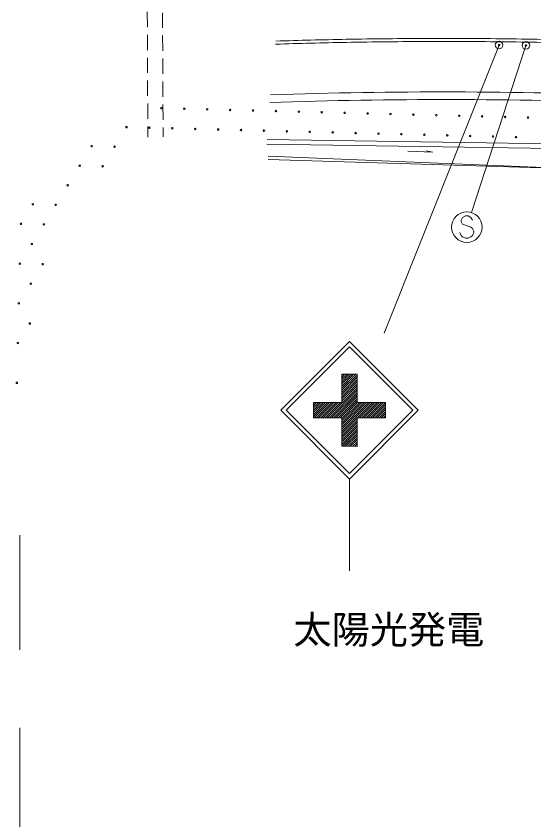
# Model space of a CAD drawing. Units: millimetres, scale not verified. Extents: x 40000 to 680000, y 20000 to 380000.
# Drawn here: x 102392 to 136288, y 231407 to 283990 of the extents above; entities that cross this region are included whole.
import ezdxf
from ezdxf.enums import TextEntityAlignment as Align

# ---------------------------------------------------------------- set-up
doc = ezdxf.new("R2010")
doc.units = ezdxf.units.MM
doc.header["$LTSCALE"] = 1000
doc.header["$PDMODE"] = 32
doc.header["$PDSIZE"] = 500
for name, color, linetype, lineweight in [('M-BGD', 7, 'Continuous', 13), ('M-STR-HTXT', 7, 'Continuous', 13), ('M-STR-STRC', 7, 'Continuous', 13)]:
    doc.layers.add(name, color=color, linetype=linetype, lineweight=lineweight)
doc.styles.add('ＭＳ ゴシック', font='')
doc.styles.get('ＭＳ ゴシック').set_extended_font_data('MS Gothic')

msp = doc.modelspace()

# ---------------------------------------------------------------- linework, layer by layer
at = {"layer": 'M-BGD'}
for p, q in [((110980, 284268), (110984, 283268)), ((111980, 284210), (111984, 283210)), ((110987, 282768), (110991, 281768)), ((111987, 282710), (111991, 281710)), ((110993, 281268), (110998, 280268)), ((111994, 281210), (111998, 280210)), ((111000, 279768), (111005, 278768)), ((112001, 279710), (112005, 278710)), ((111007, 278268), (111012, 277268)), ((112008, 278210), (112012, 277210)), ((111014, 276768), (111017, 276077)), ((112015, 276710), (112017, 276081)), ((118815, 275607), (140274, 275283)), ((118819, 275907), (140006, 275590)), ((128030, 275151), (129663, 275079)), ((129663, 275079), (129234, 275180)), ((118901, 274832), (140378, 273944)), ((118901, 274615), (140378, 273944))]:
    msp.add_line(p, q, dxfattribs=at)
for centre in [(111903, 277966), (113403, 277927), (114902, 277889), (116402, 277851), (117901, 277813), (119401, 277774), (120900, 277736), (122400, 277698), (123899, 277659), (125399, 277621), (126899, 277583), (128398, 277545), (129898, 277506), (131397, 277468), (132897, 277430), (134396, 277391), (135896, 277353), (109621, 276723), (111120, 276685), (112620, 276647), (114119, 276609), (115619, 276570), (117119, 276532), (118618, 276494), (120118, 276456), (121617, 276417), (123117, 276379), (124616, 276341), (126116, 276302), (127615, 276264), (129115, 276226), (130614, 276188), (132114, 276149), (133613, 276111), (135113, 276073), (107338, 275481), (108838, 275443), (106556, 274201), (108055, 274163), (105773, 272920), (103490, 271678), (104990, 271640), (102707, 270398), (104207, 270360), (103424, 269079), (102641, 267799), (104140, 267760), (103357, 266480), (102575, 265200), (103291, 263881), (102508, 262600), (102442, 260001)]:
    msp.add_circle(centre, 50, dxfattribs=at)
for radius, start, end in [(343500, 91.06396, 91.82978), (343500, 90.1632, 91.06396), (343500, 89.26029, 90.1632), (343500, 88.35941, 89.26029), (343300, 91.06395, 91.83414), (343300, 90.16267, 91.06395), (343300, 89.26116, 90.16267), (343300, 88.35976, 89.26116), (340000, 87.86002, 91.90674), (340000, 87.86002, 91.90674), (339500, 87.89643, 91.91787), (339500, 87.89643, 91.91787)]:
    msp.add_arc((130369, -60972), radius, start, end, dxfattribs=at)
at = {"layer": 'M-STR-HTXT'}
for p, q in [((102646, 250023), (102646, 242536)), ((102646, 237438), (102646, 223101))]:
    msp.add_line(p, q, dxfattribs=at)
at = {"layer": 'M-STR-STRC'}
for p, q in [((126476, 263243), (134010, 282094)), ((135764, 282068), (132204, 271137)), ((131622, 270822), (131531, 270640)), ((131804, 270913), (131622, 270822)), ((131986, 270913), (131804, 270913)), ((132167, 270822), (131986, 270913)), ((132258, 270640), (132167, 270822)), ((131531, 270640), (131531, 270549)), ((131531, 270549), (131622, 270367)), ((131622, 270367), (132167, 270186)), ((131531, 269640), (131440, 269822)), ((132167, 270186), (132258, 270095)), ((132258, 270095), (132349, 269913)), ((132349, 269822), (132258, 269640)), ((132349, 269913), (132349, 269822)), ((131622, 269549), (131531, 269640)), ((131804, 269458), (131622, 269549)), ((131986, 269458), (131804, 269458)), ((132167, 269549), (131986, 269458)), ((132258, 269640), (132167, 269549)), ((119712, 258205), (124212, 262705)), ((128712, 258205), (124212, 262705)), ((120065, 258205), (124212, 262351)), ((128359, 258205), (124212, 262351)), ((123713, 260565), (124713, 260564)), ((123713, 260565), (123713, 258705)), ((123713, 260498), (123780, 260565)), ((123713, 260357), (123921, 260565)), ((123713, 260215), (124062, 260565)), ((123713, 260074), (124204, 260565)), ((123713, 259933), (124345, 260565)), ((123713, 259791), (124487, 260565)), ((123713, 259650), (124628, 260564)), ((123713, 259508), (124713, 260508)), ((123713, 259367), (124713, 260367)), ((124713, 260564), (124713, 258705)), ((123713, 259225), (124713, 260226)), ((123713, 259084), (124713, 260084)), ((123713, 258942), (124713, 259943)), ((123713, 258801), (124713, 259801)), ((122758, 257705), (124713, 259660)), ((122900, 257705), (124713, 259518)), ((123041, 257705), (124713, 259377)), ((123182, 257705), (124713, 259235)), ((123324, 257705), (124713, 259094)), ((123465, 257705), (124713, 258952)), ((123607, 257705), (124713, 258811)), ((119712, 258205), (124212, 253704)), ((120065, 258205), (124212, 254058)), ((121852, 258705), (121852, 257705)), ((121852, 258705), (123713, 258705)), ((121852, 258637), (121920, 258705)), ((121852, 258496), (122061, 258705)), ((121852, 258354), (122203, 258705)), ((121852, 258213), (122344, 258705)), ((121852, 258072), (122485, 258705)), ((121852, 257930), (122627, 258705)), ((121852, 257789), (122768, 258705)), ((121910, 257705), (122910, 258705)), ((122051, 257705), (123051, 258705)), ((122193, 257705), (123192, 258705)), ((122334, 257705), (123334, 258705)), ((122475, 257705), (123475, 258705)), ((122617, 257705), (123617, 258705)), ((123712, 257669), (124748, 258705)), ((123712, 257528), (124889, 258705)), ((123712, 257386), (125031, 258705)), ((123712, 257245), (125172, 258705)), ((123712, 257103), (125314, 258705)), ((123712, 256962), (125455, 258705)), ((123712, 256820), (125597, 258705)), ((124212, 254058), (128359, 258205)), ((124212, 253705), (128712, 258205)), ((124713, 258705), (126572, 258705)), ((124738, 257705), (125738, 258705)), ((124879, 257705), (125879, 258705)), ((125021, 257705), (126021, 258705)), ((125162, 257705), (126162, 258705)), ((125304, 257705), (126304, 258705)), ((125445, 257705), (126445, 258705)), ((125586, 257705), (126572, 258690)), ((125728, 257705), (126572, 258549)), ((125869, 257705), (126572, 258407)), ((126011, 257705), (126572, 258266)), ((126572, 258705), (126572, 257705)), ((121852, 257705), (123713, 257705)), ((123713, 257705), (123712, 255845)), ((123712, 256679), (124713, 257679)), ((124713, 257705), (124712, 255844)), ((124713, 257705), (126572, 257705)), ((126152, 257705), (126572, 258125)), ((126294, 257705), (126572, 257983)), ((126435, 257705), (126572, 257842)), ((123712, 256537), (124712, 257538)), ((123712, 256396), (124712, 257396)), ((123712, 256255), (124712, 257255)), ((123712, 256113), (124712, 257113)), ((123712, 255972), (124712, 256972)), ((123727, 255845), (124712, 256830)), ((123868, 255845), (124712, 256689)), ((124009, 255845), (124712, 256548)), ((124151, 255845), (124712, 256406)), ((124292, 255845), (124712, 256265)), ((124433, 255845), (124712, 256123)), ((123712, 255845), (124712, 255844)), ((124575, 255844), (124712, 255982)), ((124212, 253705), (124212, 247705))]:
    msp.add_line(p, q, dxfattribs=at)
for centre, radius in [((134010, 282094), 50), ((134010, 282094), 40), ((134010, 282094), 30), ((134010, 282094), 20), ((134010, 282094), 10), ((135764, 282068), 50), ((135764, 282068), 40), ((135764, 282068), 30), ((135764, 282068), 20), ((135764, 282068), 10), ((131895, 270186), 1000)]:
    msp.add_circle(centre, radius, dxfattribs=at)
for p in [(134010, 282094), (135764, 282068)]:
    msp.add_point(p, dxfattribs=at)

# ---------------------------------------------------------------- texts
at = {"layer": 'M-BGD', "style": 'ＭＳ ゴシック'}
msp.add_text('太陽光発電', height=1833, dxfattribs=at).set_placement((126792, 242390), align=Align.BOTTOM_CENTER)

doc.saveas('drawing.dxf')
